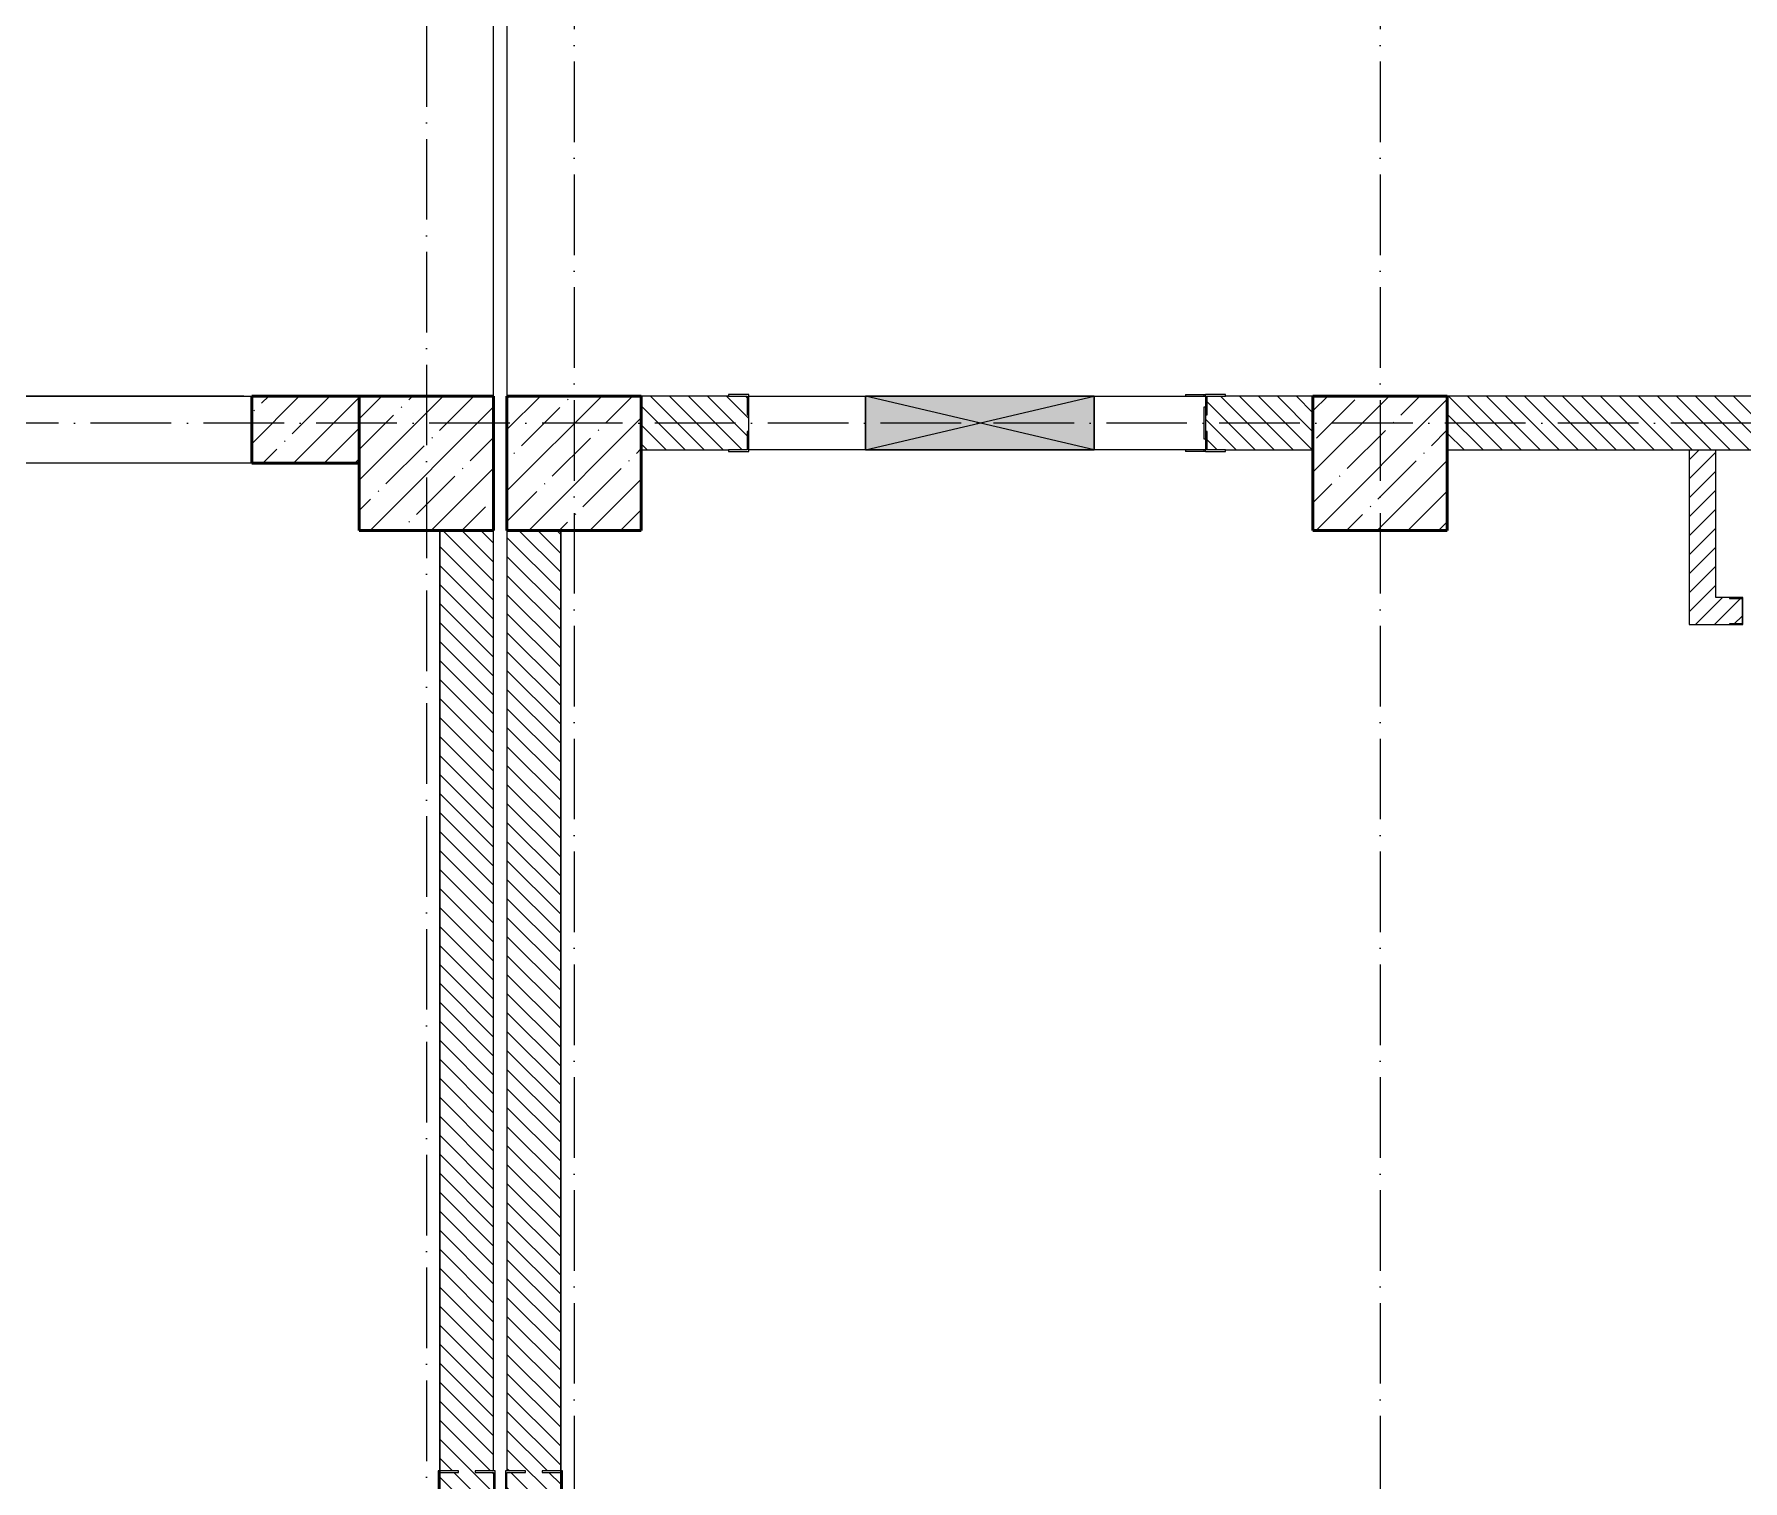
# Model space of a CAD drawing. Header units: millimetres. Extents: x -213536 to 1564669, y 70501 to 942238.
# Drawn here: x 587773 to 594133, y 630688 to 636073 of the extents above; entities that cross this region are included whole.
import ezdxf

# ---------------------------------------------------------------- set-up
doc = ezdxf.new("R2010")
doc.units = ezdxf.units.MM
doc.linetypes.add('50_200_ШТРИХ_1Т_ш5_п1_п1_', pattern=[700, 500, -100, 0, -100])
for name, color, linetype, lineweight in [('2.4) ПГП вычит ЖБбалки 0.4 м -', 24, 'Continuous', 30), ('3.1) ЖБ окна 1.2 м', 102, 'Continuous', 30), ('5) Швы', 2, 'Continuous', 30), ('A-DETL-GENF-OTLN', 7, 'Continuous', 9), ('A-FLOR-____-OTLN', 7, 'Continuous', 9), ('A-GENM-____-MCUT', 7, 'Continuous', 25), ('A-GENM-____-OTLN', 7, 'Continuous', 9), ('A-GENM-____-OTLN-1', 7, 'Continuous', 25), ('A-GLAZ-____-OTLN', 7, 'Continuous', 9), ('A-WALL-____-MCUT', 7, 'Continuous', 13), ('A-WALL-____-MCUT-2', 7, 'Continuous', 50), ('A-WALL-____-OTLN', 7, 'Continuous', 9), ('A-WALL-____-PATT-1', 7, 'Continuous', 9), ('A-WALL-FNSH-MCUT-1', 7, 'Continuous', 9), ('I-WALL-____-OTLN', 7, 'Continuous', 9), ('S-COLS-____-MCUT', 7, 'Continuous', 50), ('S-COLS-____-OTLN', 7, 'Continuous', 9), ('S-GRID-____-OTLN-1', 7, '50_200_ШТРИХ_1Т_ш5_п1_п1_', 9)]:
    doc.layers.add(name, color=color, linetype=linetype, lineweight=lineweight)
pattern_1 = [(135, (544282.637, 571544.04), (-35.35534, -35.35534), [])]
pattern_2 = [(45, (544282.637, 571544.04), (-35.35534, 35.35534), [])]

# ---------------------------------------------------------------- blocks, each defined once
blk = doc.blocks.new('BSC_Колонна _Прямоугольная - 500х500-V16-АР1_План отверстий 2 этажа в осях 1-64_Ю-ЯЯ')
at = {"layer": 'S-COLS-____-OTLN'}
h = blk.add_hatch(dxfattribs=at)
h.set_pattern_fill('FP_25', color=256, style=0, pattern_type=2)
h.set_pattern_definition([(45, (-44950, -62931.04), (-114.04925, 114.04925), []), (45, (-44835.95, -62931.04), (-114.04925, 114.04925), [201.613, -40.323, 3.353, -36.97])])
h.paths.add_polyline_path([(-250, -250), (250, -250), (250, 250), (-250, 250)], flags=0)
at = {"layer": 'S-COLS-____-MCUT'}
for p, q in [((250, 250), (-250, 250)), ((-250, 250), (-250, -250)), ((250, -250), (250, 250)), ((-250, -250), (250, -250))]:
    blk.add_line(p, q, dxfattribs=at)
blk = doc.blocks.new('BSC_Колонна _Прямоугольная - 500х500-V46-АР1_План отверстий 2 этажа в осях 1-64_Ю-ЯЯ')
at = {"layer": 'S-COLS-____-OTLN'}
h = blk.add_hatch(dxfattribs=at)
h.set_pattern_fill('FP_56', color=256, style=0, pattern_type=2)
h.set_pattern_definition([(45, (-48500, -62931.04), (-114.04925, 114.04925), []), (45, (-48385.95, -62931.04), (-114.04925, 114.04925), [201.613, -40.323, 3.353, -36.97])])
h.paths.add_polyline_path([(-250, -250), (250, -250), (250, 250), (-250, 250)], flags=0)
at = {"layer": 'S-COLS-____-MCUT'}
for p, q in [((250, 250), (-250, 250)), ((-250, 250), (-250, -250)), ((250, -250), (250, 250)), ((-250, -250), (250, -250))]:
    blk.add_line(p, q, dxfattribs=at)
blk = doc.blocks.new('BSC_Колонна _Прямоугольная - 500х500-V72-АР1_План отверстий 2 этажа в осях 1-64_Ю-ЯЯ')
at = {"layer": 'S-COLS-____-OTLN'}
h = blk.add_hatch(dxfattribs=at)
h.set_pattern_fill('FP_84', color=256, style=0, pattern_type=2)
h.set_pattern_definition([(45, (-45500, -62931.04), (-114.04925, 114.04925), []), (45, (-45385.95, -62931.04), (-114.04925, 114.04925), [201.613, -40.323, 3.353, -36.97])])
h.paths.add_polyline_path([(-250, -250), (250, -250), (250, 250), (-250, 250)], flags=0)
at = {"layer": 'S-COLS-____-MCUT'}
for p, q in [((250, 250), (-250, 250)), ((-250, 250), (-250, -250)), ((250, -250), (250, 250)), ((-250, -250), (250, -250))]:
    blk.add_line(p, q, dxfattribs=at)
blk = doc.blocks.new('Фахверк_СКБ_Уголок - 200_3960-28268576-АР1_План отверстий 2 этажа в осях 1-64_Ю-ЯЯ')
at = {"layer": 'A-GENM-____-MCUT'}
for p, q in [((200, 156), (125, 156)), ((125, 156), (125, 81)), ((131, 81), (131, 150)), ((131, 150), (200, 150)), ((200, 150), (200, 156)), ((125, 81), (131, 81)), ((131, 19), (125, 19)), ((125, 19), (125, -56)), ((131, -50), (131, 19)), ((125, -56), (200, -56)), ((200, -50), (131, -50)), ((200, -56), (200, -50))]:
    blk.add_line(p, q, dxfattribs=at)
blk = doc.blocks.new('154_Стойка_СКБ_Уголок - СМ-2480_200-28346303-АР1_План отверстий 2 этажа в осях 1-64_Ю-ЯЯ')
at = {"layer": 'A-GENM-____-MCUT'}
for p, q in [((125, 156), (125, 81)), ((200, 156), (125, 156)), ((131, 81), (131, 150)), ((131, 150), (200, 150)), ((200, 150), (200, 156)), ((125, 81), (131, 81)), ((131, 19), (125, 19)), ((125, 19), (125, -56)), ((131, -50), (131, 19)), ((125, -56), (200, -56)), ((200, -50), (131, -50)), ((200, -56), (200, -50))]:
    blk.add_line(p, q, dxfattribs=at)
blk = doc.blocks.new('Стойка_Влож_Полоса боковая - Полоса-V150-АР1_План отверстий 2 этажа в осях 1-64_Ю-ЯЯ')
at = {"layer": 'A-GENM-____-OTLN'}
for p, q in [((-5, 60), (0, 60)), ((-5, -60), (-5, 60)), ((0, 31), (0, -31)), ((0, -60), (-5, -60))]:
    blk.add_line(p, q, dxfattribs=at)
blk = doc.blocks.new('Стойка_Влож_Уголок_Опорный - Уголок-28213941-АР1_План отверстий 2 этажа в осях 1-64_Ю-ЯЯ')
at = {"layer": 'A-GENM-____-OTLN'}
for p, q in [((-212, -6), (-212, 0)), ((0, 0), (0, -6)), ((-212, -75), (-212, -6)), ((-212, -6), (-206, -6)), ((-6, -6), (0, -6)), ((0, -6), (0, -75)), ((-212, -75), (-206, -75)), ((-6, -75), (0, -75))]:
    blk.add_line(p, q, dxfattribs=at)
blk = doc.blocks.new('Фахверк_СКБ_Уголок - 200_3550-28267367-АР1_План отверстий 2 этажа в осях 1-64_Ю-ЯЯ')
at = {"layer": 'A-GENM-____-MCUT'}
for p, q in [((200, 156), (125, 156)), ((125, 156), (125, 81)), ((131, 81), (131, 150)), ((131, 150), (200, 150)), ((200, 150), (200, 156)), ((125, 81), (131, 81)), ((131, 19), (125, 19)), ((125, 19), (125, -56)), ((131, -50), (131, 19)), ((125, -56), (200, -56)), ((200, -50), (131, -50)), ((200, -56), (200, -50))]:
    blk.add_line(p, q, dxfattribs=at)
blk = doc.blocks.new('154_Фахверк_СКБ_Швеллер - Тип_100_3960-28331862-АР1_План отверстий 2 этажа в осях 1-64_Ю-ЯЯ')
at = {"layer": 'A-GENM-____-MCUT'}
for p, q in [((175, 50), (125, 50)), ((125, 50), (125, -50)), ((128, 47), (175, 47)), ((128, -47), (128, 47)), ((175, 47), (175, 50)), ((125, -50), (175, -50)), ((175, -47), (128, -47)), ((175, -50), (175, -47))]:
    blk.add_line(p, q, dxfattribs=at)
blk = doc.blocks.new('AR_Отверстие прямоугольное _в стене_ - AR_Отверстие прямоугольное _в стене__ОВ-36816157-АР1_План отверстий 2 этажа в осях 1-64_Ю-ЯЯ')
at = {"layer": 'A-GLAZ-____-OTLN'}
blk.add_hatch(color=256, dxfattribs=at).paths.add_polyline_path([(-425, 100), (-425, -100), (425, -100), (425, 100)], flags=0)
at = {"layer": 'A-DETL-GENF-OTLN'}
for p, q in [((-425, -100), (-425, 100)), ((-425, 100), (425, 100)), ((425, 100), (-425, -100)), ((-425, 100), (425, -100)), ((425, 100), (-425, 100)), ((-425, 100), (-425, -100)), ((425, 100), (425, -100)), ((425, -100), (425, 100)), ((425, -100), (-425, -100)), ((-425, -100), (425, -100))]:
    blk.add_line(p, q, dxfattribs=at)
blk = doc.blocks.new('2этаж')
at = {"layer": 'S-GRID-____-OTLN-1', "color": 251, "ltscale": 0.6, "true_color": 0x636466}
for p, q in [((29908.3, 549908.8), (29908.3, 512083.3)), ((32908.3, 549908.8), (32908.3, 511907.5)), ((29358.3, 549620.5), (29358.3, 511907.5)), ((88482.7, 522097), (-20260.4, 522097))]:
    blk.add_line(p, q, dxfattribs=at)

msp = doc.modelspace()

# ---------------------------------------------------------------- hatches: boundary and pattern name
at = {"layer": 'A-WALL-____-PATT-1'}
h = msp.add_hatch(dxfattribs=at)
h.set_pattern_fill('FP_13', color=256, style=0, pattern_type=2)
h.set_pattern_definition([(45, (544282.64, 571544.04), (-114.04925, 114.04925), []), (45, (544396.69, 571544.04), (-114.04925, 114.04925), [201.612, -40.322, 3.353, -36.97])])
h.paths.add_polyline_path([(588982.6, 634475.1), (588982.6, 634725.1), (588582.6, 634725.1), (588582.6, 634475.1)], flags=0)
h.paths.add_polyline_path([(586782.6, 634475.1), (586782.6, 634725.1), (583482.6, 634725.1), (583482.6, 634475.1), (586687.5, 634475.1)], flags=0)
h = msp.add_hatch(dxfattribs=at)
h.set_pattern_fill('FP_6', color=256, style=0, pattern_type=2)
h.set_pattern_definition(pattern_1)
h.paths.add_polyline_path([(592138.6, 634525.1), (592532.6, 634525.1), (592532.6, 634725.1), (592138.6, 634725.1), (592138.6, 634656.1), (592132.6, 634656.1), (592132.6, 634594.1), (592138.6, 634594.1), (592138.6, 634565.1)], flags=0)
h.paths.add_polyline_path([(590032.6, 634525.1), (590426.6, 634525.1), (590426.6, 634594.1), (590432.6, 634594.1), (590432.6, 634656.1), (590426.6, 634656.1), (590426.6, 634725.1), (590032.6, 634725.1)], flags=0)
h = msp.add_hatch(dxfattribs=at)
h.set_pattern_fill('FP_6', color=256, style=0, pattern_type=2)
h.set_pattern_definition(pattern_1)
h.paths.add_polyline_path([(598507.6, 634525.1), (598532.6, 634525.1), (598532.6, 634725.1), (598438.6, 634725.1), (598438.6, 634656.1), (598432.6, 634656.1), (598432.6, 634594.1), (598438.6, 634594.1), (598438.6, 634525.1)], flags=0)
h.paths.add_polyline_path([(596438.6, 634525.1), (596726.6, 634525.1), (596726.6, 634594.1), (596732.6, 634594.1), (596732.6, 634656.1), (596726.6, 634656.1), (596726.6, 634725.1), (596438.6, 634725.1), (596438.6, 634656.1), (596432.6, 634656.1), (596432.6, 634594.1), (596438.6, 634594.1)], flags=0)
h.paths.add_polyline_path([(597438.6, 634525.1), (597726.6, 634525.1), (597726.6, 634594.1), (597732.6, 634594.1), (597732.6, 634656.1), (597726.6, 634656.1), (597726.6, 634725.1), (597438.6, 634725.1), (597438.6, 634656.1), (597432.6, 634656.1), (597432.6, 634594.1), (597438.6, 634594.1), (597438.6, 634529.1)], flags=0)
h.paths.add_polyline_path([(595507.6, 634525.1), (595726.6, 634525.1), (595726.6, 634594.1), (595732.6, 634594.1), (595732.6, 634656.1), (595726.6, 634656.1), (595726.6, 634725.1), (595438.6, 634725.1), (595438.6, 634656.1), (595432.6, 634656.1), (595432.6, 634594.1), (595438.6, 634594.1), (595438.6, 634525.1)], flags=0)
h.paths.add_polyline_path([(594657.6, 634525.1), (594726.6, 634525.1), (594726.6, 634594.1), (594732.6, 634594.1), (594732.6, 634656.1), (594726.6, 634656.1), (594726.6, 634725.1), (593032.6, 634725.1), (593032.6, 634525.1), (594641.2, 634525.1)], flags=0)
h = msp.add_hatch(dxfattribs=at)
h.set_pattern_fill('FP_5', color=256, style=0, pattern_type=2)
h.set_pattern_definition(pattern_2)
h.paths.add_polyline_path([(594032.6, 633875.1), (594032.6, 634525.1), (593932.6, 634525.1), (593932.6, 633875.1)], flags=0)
h = msp.add_hatch(dxfattribs=at)
h.set_pattern_fill('FP_6', color=256, style=0, pattern_type=2)
h.set_pattern_definition(pattern_1)
h.paths.add_polyline_path([(589282.6, 627225.1), (589482.6, 627225.1), (589482.6, 630719.1), (589413.6, 630719.1), (589413.6, 630725.1), (589482.6, 630725.1), (589482.6, 634225.1), (589282.6, 634225.1), (589282.6, 630725.1), (589351.6, 630725.1), (589351.6, 630719.1), (589282.6, 630719.1), (589282.6, 628768.6)], flags=0)
h = msp.add_hatch(dxfattribs=at)
h.set_pattern_fill('FP_6', color=256, style=0, pattern_type=2)
h.set_pattern_definition(pattern_1)
h.paths.add_polyline_path([(589532.6, 627225.1), (589732.6, 627225.1), (589732.6, 630719.1), (589663.6, 630719.1), (589663.6, 630725.1), (589732.6, 630725.1), (589732.6, 634225.1), (589532.6, 634225.1), (589532.6, 630725.1), (589601.6, 630725.1), (589601.6, 630719.1), (589532.6, 630719.1), (589532.6, 628768.6)], flags=0)
h = msp.add_hatch(dxfattribs=at)
h.set_pattern_fill('FP_5', color=256, style=0, pattern_type=2)
h.set_pattern_definition(pattern_2)
h.paths.add_polyline_path([(594082.6, 633875.1), (594082.6, 633878.1), (594129.6, 633878.1), (594129.6, 633972.1), (594082.6, 633972.1), (594082.6, 633975.1), (594032.6, 633975.1), (594032.6, 633875.1)], flags=0)

# ---------------------------------------------------------------- linework, layer by layer
at = {"layer": '2.4) ПГП вычит ЖБбалки 0.4 м -'}
for points in [[(589282.6, 634225.1), (589282.6, 627225.1)], [(589732.6, 634225.1), (589732.6, 627225.1)]]:
    msp.add_lwpolyline(points, dxfattribs=at)
at = {"layer": '5) Швы', "lineweight": 30}
msp.add_lwpolyline([(561920.1, 634725.1), (588552.6, 634725.1)], dxfattribs=at)
at = {"layer": 'A-FLOR-____-OTLN'}
for p, q in [((589482.6, 634725.1), (589482.6, 639075.1)), ((589532.6, 638825.1), (589532.6, 634725.1))]:
    msp.add_line(p, q, dxfattribs=at)
at = {"layer": 'A-WALL-____-MCUT'}
for p, q in [((590357.6, 634725.1), (590032.6, 634725.1)), ((592532.6, 634725.1), (592207.6, 634725.1)), ((594657.6, 634725.1), (593032.6, 634725.1)), ((590432.6, 634594.1), (590432.6, 634656.1)), ((590032.6, 634525.1), (590357.6, 634525.1)), ((592207.6, 634525.1), (592532.6, 634525.1)), ((593032.6, 634525.1), (594657.6, 634525.1)), ((589282.6, 634225.1), (589282.6, 630725.1)), ((589482.6, 630725.1), (589482.6, 634225.1)), ((589532.6, 634225.1), (589532.6, 630725.1)), ((589732.6, 630725.1), (589732.6, 634225.1))]:
    msp.add_line(p, q, dxfattribs=at)
at = {"layer": 'A-WALL-____-MCUT-2'}
for p, q in [((588982.6, 634725.1), (588582.6, 634725.1)), ((588582.6, 634725.1), (588582.6, 634475.1)), ((588582.6, 634475.1), (588982.6, 634475.1))]:
    msp.add_line(p, q, dxfattribs=at)
at = {"layer": 'A-WALL-____-OTLN'}
for p, q in [((588552.6, 634725.1), (588582.6, 634725.1)), ((588582.6, 634475.1), (586782.6, 634475.1))]:
    msp.add_line(p, q, dxfattribs=at)
at = {"layer": 'A-WALL-FNSH-MCUT-1'}
for p, q in [((593932.6, 634525.1), (593932.6, 633875.1)), ((594032.6, 633975.1), (594032.6, 634525.1)), ((594082.6, 633975.1), (594032.6, 633975.1)), ((593932.6, 633875.1), (594082.6, 633875.1))]:
    msp.add_line(p, q, dxfattribs=at)
at = {"layer": 'I-WALL-____-OTLN'}
for p, q in [((590432.6, 634725.1), (590867.6, 634725.1)), ((591717.6, 634725.1), (592132.6, 634725.1)), ((590867.6, 634525.1), (590432.6, 634525.1)), ((592132.6, 634525.1), (591717.6, 634525.1))]:
    msp.add_line(p, q, dxfattribs=at)

# ---------------------------------------------------------------- block references
at = {"layer": '3.1) ЖБ окна 1.2 м'}
msp.add_blockref('2этаж', (559874.3, 112528.1), dxfattribs=at)
at = {"layer": 'A-GENM-____-OTLN', "rotation": 269.9999999999995}
msp.add_blockref('Стойка_Влож_Уголок_Опорный - Уголок-28213941-АР1_План отверстий 2 этажа в осях 1-64_Ю-ЯЯ', (592132.6, 634519.1), dxfattribs=at)
at = {"layer": 'A-GENM-____-OTLN'}
msp.add_blockref('Стойка_Влож_Полоса боковая - Полоса-V150-АР1_План отверстий 2 этажа в осях 1-64_Ю-ЯЯ', (592132.6, 634625.1), dxfattribs=at)
at = {"layer": 'A-GENM-____-OTLN-1'}
for name, p, rotation in [('Фахверк_СКБ_Уголок - 200_3960-28268576-АР1_План отверстий 2 этажа в осях 1-64_Ю-ЯЯ', (590557.6, 634675.1), 180), ('154_Фахверк_СКБ_Швеллер - Тип_100_3960-28331862-АР1_План отверстий 2 этажа в осях 1-64_Ю-ЯЯ', (594257.6, 633925.1), 180), ('Фахверк_СКБ_Уголок - 200_3550-28267367-АР1_План отверстий 2 этажа в осях 1-64_Ю-ЯЯ', (589332.6, 630850.1), 269.9999999999999), ('Фахверк_СКБ_Уголок - 200_3550-28267367-АР1_План отверстий 2 этажа в осях 1-64_Ю-ЯЯ', (589582.6, 630850.1), 269.9999999999999)]:
    msp.add_blockref(name, p, dxfattribs=dict(at, rotation=rotation))
msp.add_blockref('154_Стойка_СКБ_Уголок - СМ-2480_200-28346303-АР1_План отверстий 2 этажа в осях 1-64_Ю-ЯЯ', (592007.6, 634575.1), dxfattribs=at)
at = {"layer": 'A-GLAZ-____-OTLN', "rotation": 180}
msp.add_blockref('AR_Отверстие прямоугольное _в стене_ - AR_Отверстие прямоугольное _в стене__ОВ-36816157-АР1_План отверстий 2 этажа в осях 1-64_Ю-ЯЯ', (591292.6, 634625.1), dxfattribs=at)
at = {"layer": 'S-COLS-____-OTLN'}
for name, p in [('BSC_Колонна _Прямоугольная - 500х500-V16-АР1_План отверстий 2 этажа в осях 1-64_Ю-ЯЯ', (589232.6, 634475.1)), ('BSC_Колонна _Прямоугольная - 500х500-V72-АР1_План отверстий 2 этажа в осях 1-64_Ю-ЯЯ', (589782.6, 634475.1)), ('BSC_Колонна _Прямоугольная - 500х500-V46-АР1_План отверстий 2 этажа в осях 1-64_Ю-ЯЯ', (592782.6, 634475.1))]:
    msp.add_blockref(name, p, dxfattribs=at)

doc.saveas('drawing.dxf')
